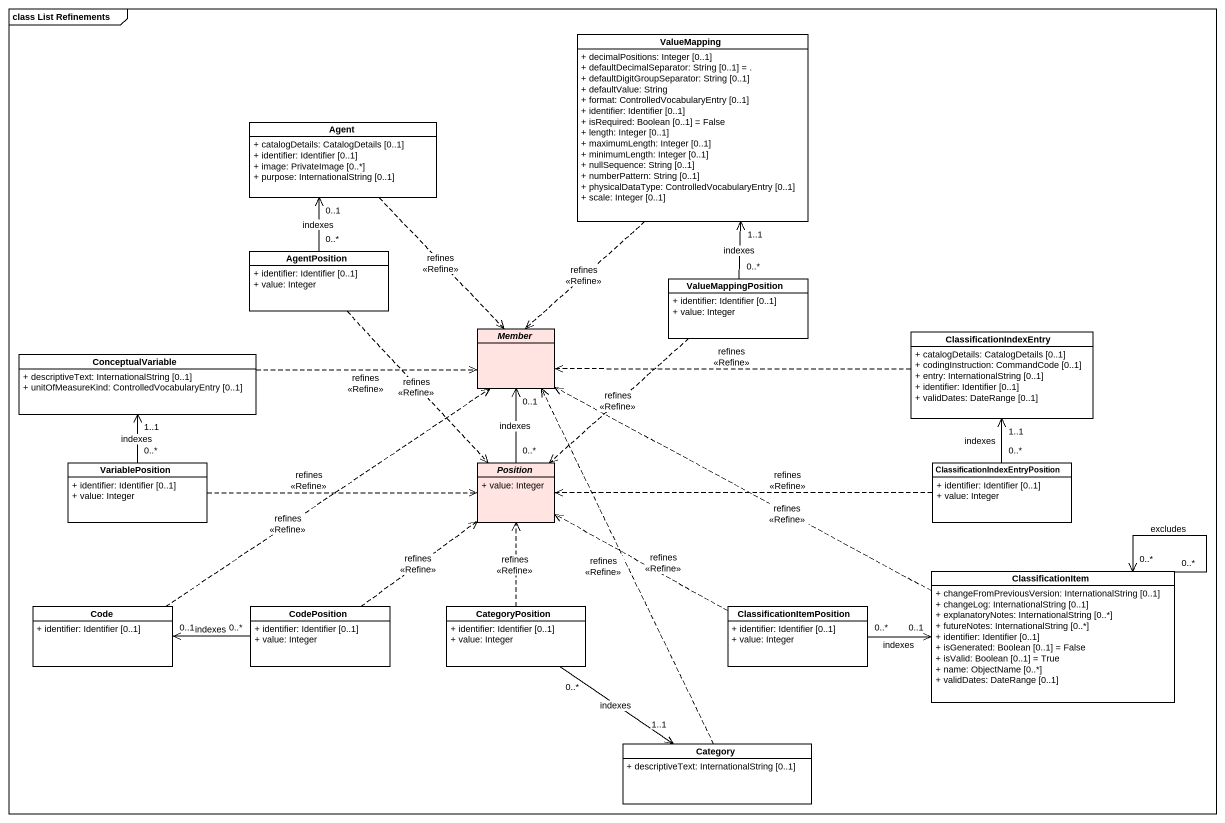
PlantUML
@startuml
mainframe class List Refinements
hide circle
hide empty members
skinparam classAttributeIconSize 0
class ValueMapping {
  + decimalPositions: Integer [0..1]
  + defaultDecimalSeparator: String [0..1] = .
  + defaultDigitGroupSeparator: String [0..1]
  + defaultValue: String
  + format: ControlledVocabularyEntry [0..1]
  + identifier: Identifier [0..1]
  + isRequired: Boolean [0..1] = False
  + length: Integer [0..1]
  + maximumLength: Integer [0..1]
  + minimumLength: Integer [0..1]
  + nullSequence: String [0..1]
  + numberPattern: String [0..1]
  + physicalDataType: ControlledVocabularyEntry [0..1]
  + scale: Integer [0..1]
}
class "Agent" as Agent_ {
  + catalogDetails: CatalogDetails [0..1]
  + identifier: Identifier [0..1]
  + image: PrivateImage [0..*]
  + purpose: InternationalString [0..1]
}
class AgentPosition {
  + identifier: Identifier [0..1]
  + value: Integer
}
class ValueMappingPosition {
  + identifier: Identifier [0..1]
  + value: Integer
}
abstract class Member #FFE4E1
class ClassificationIndexEntry {
  + catalogDetails: CatalogDetails [0..1]
  + codingInstruction: CommandCode [0..1]
  + entry: InternationalString [0..1]
  + identifier: Identifier [0..1]
  + validDates: DateRange [0..1]
}
class ConceptualVariable {
  + descriptiveText: InternationalString [0..1]
  + unitOfMeasureKind: ControlledVocabularyEntry [0..1]
}
class VariablePosition {
  + identifier: Identifier [0..1]
  + value: Integer
}
abstract class Position #FFE4E1 {
  + value: Integer
}
class "ClassificationIndexEntryPosition" as ClassificationIndexEntryPosi {
  + identifier: Identifier [0..1]
  + value: Integer
}
class Code {
  + identifier: Identifier [0..1]
}
class CodePosition {
  + identifier: Identifier [0..1]
  + value: Integer
}
class CategoryPosition {
  + identifier: Identifier [0..1]
  + value: Integer
}
class ClassificationItemPosition {
  + identifier: Identifier [0..1]
  + value: Integer
}
class ClassificationItem {
  + changeFromPreviousVersion: InternationalString [0..1]
  + changeLog: InternationalString [0..1]
  + explanatoryNotes: InternationalString [0..*]
  + futureNotes: InternationalString [0..*]
  + identifier: Identifier [0..1]
  + isGenerated: Boolean [0..1] = False
  + isValid: Boolean [0..1] = True
  + name: ObjectName [0..*]
  + validDates: DateRange [0..1]
}
class Category {
  + descriptiveText: InternationalString [0..1]
}
ValueMapping ..> Member : refines\n<<Refine>>
Agent_ ..> Member : refines\n<<Refine>>
AgentPosition "0..*" -up-> "0..1" Agent_ : indexes
AgentPosition ..> Position : refines\n<<Refine>>
ValueMappingPosition "0..*" -up-> "1..1" ValueMapping : indexes
ValueMappingPosition ..> Position : refines\n<<Refine>>
ClassificationIndexEntry .left.> Member : refines\n<<Refine>>
ConceptualVariable .right.> Member : refines\n<<Refine>>
VariablePosition "0..*" -up-> "1..1" ConceptualVariable : indexes
VariablePosition .right.> Position : refines\n<<Refine>>
Position "0..*" -up-> "0..1" Member : indexes
ClassificationIndexEntryPosi "0..*" -up-> "1..1" ClassificationIndexEntry : indexes
ClassificationIndexEntryPosi .left.> Position : refines\n<<Refine>>
Code .up.> Member : refines\n<<Refine>>
CodePosition .up.> Position : refines\n<<Refine>>
CodePosition "0..*" -left-> "0..1" Code : indexes
CategoryPosition .up.> Position : refines\n<<Refine>>
CategoryPosition "0..*" --> "1..1" Category : indexes
ClassificationItemPosition .left.> Position : refines\n<<Refine>>
ClassificationItemPosition "0..*" -right-> "0..1" ClassificationItem : indexes
ClassificationItem .left.> Member : refines\n<<Refine>>
ClassificationItem "0..*" --> "0..*" ClassificationItem : excludes
Category .up.> Member : refines\n<<Refine>>
@enduml
